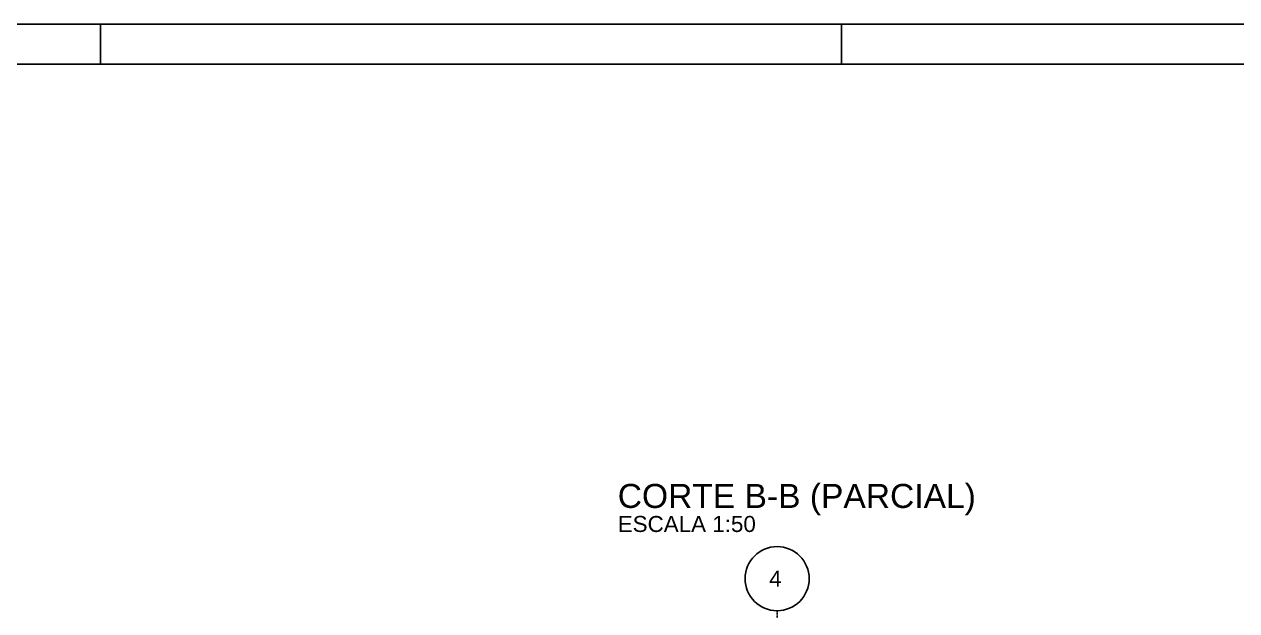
# Model space of a CAD drawing. Extents: x 37185 to 43130, y -8131 to -3926.
# Drawn here: x 40260 to 41773, y -4658 to -3926 of the extents above; entities that cross this region are included whole.
import ezdxf

# ---------------------------------------------------------------- set-up
doc = ezdxf.new("R2010")
doc.units = 0
doc.header["$MEASUREMENT"] = 0
doc.linetypes.add('ESTILO_TQS_0004', pattern=[1.12, 0.5, -0.2, 0.01, -0.2, 0.01, -0.2])
for name, color, linetype in [('32', 7, 'CONTINUOUS'), ('35', 7, 'CONTINUOUS'), ('50', 5, 'CONTINUOUS'), ('51', 5, 'CONTINUOUS'), ('70', 160, 'CONTINUOUS'), ('95', 7, 'CONTINUOUS')]:
    doc.layers.add(name, color=color, linetype=linetype)
doc.styles.add('TQS_ARIAL', font='arial.ttf')

msp = doc.modelspace()

# ---------------------------------------------------------------- linework, layer by layer
at = {"layer": '50', "linetype": 'Continuous'}
msp.add_circle((41199.332, -4618.197), 40, dxfattribs=at)
at = {"layer": '70', "linetype": 'ESTILO_TQS_0004'}
msp.add_line((41199.332, -4658.197), (41199.332, -5845.318), dxfattribs=at)
at = {"layer": '95', "linetype": 'Continuous'}
for p, q in [((37184.545, -3926.33), (43129.545, -3926.33)), ((40354.545, -3976.33), (40354.545, -3926.33)), ((41279.545, -3976.33), (41279.545, -3926.33)), ((37309.545, -3976.33), (43079.545, -3976.33))]:
    msp.add_line(p, q, dxfattribs=at)

# ---------------------------------------------------------------- texts
at = {"layer": '32', "linetype": 'Continuous', "style": 'TQS_ARIAL'}
msp.add_text('CORTE B-B (PARCIAL)', height=30, dxfattribs=at).set_placement((41000.367, -4529.922))
at = {"layer": '35', "linetype": 'Continuous', "style": 'TQS_ARIAL'}
msp.add_text('ESCALA 1:50', height=20, dxfattribs=at).set_placement((41000.367, -4559.922))
at = {"layer": '51', "linetype": 'Continuous', "style": 'TQS_ARIAL'}
msp.add_text('4', height=20, dxfattribs=at).set_placement((41189.332, -4628.197))

doc.saveas('drawing.dxf')
